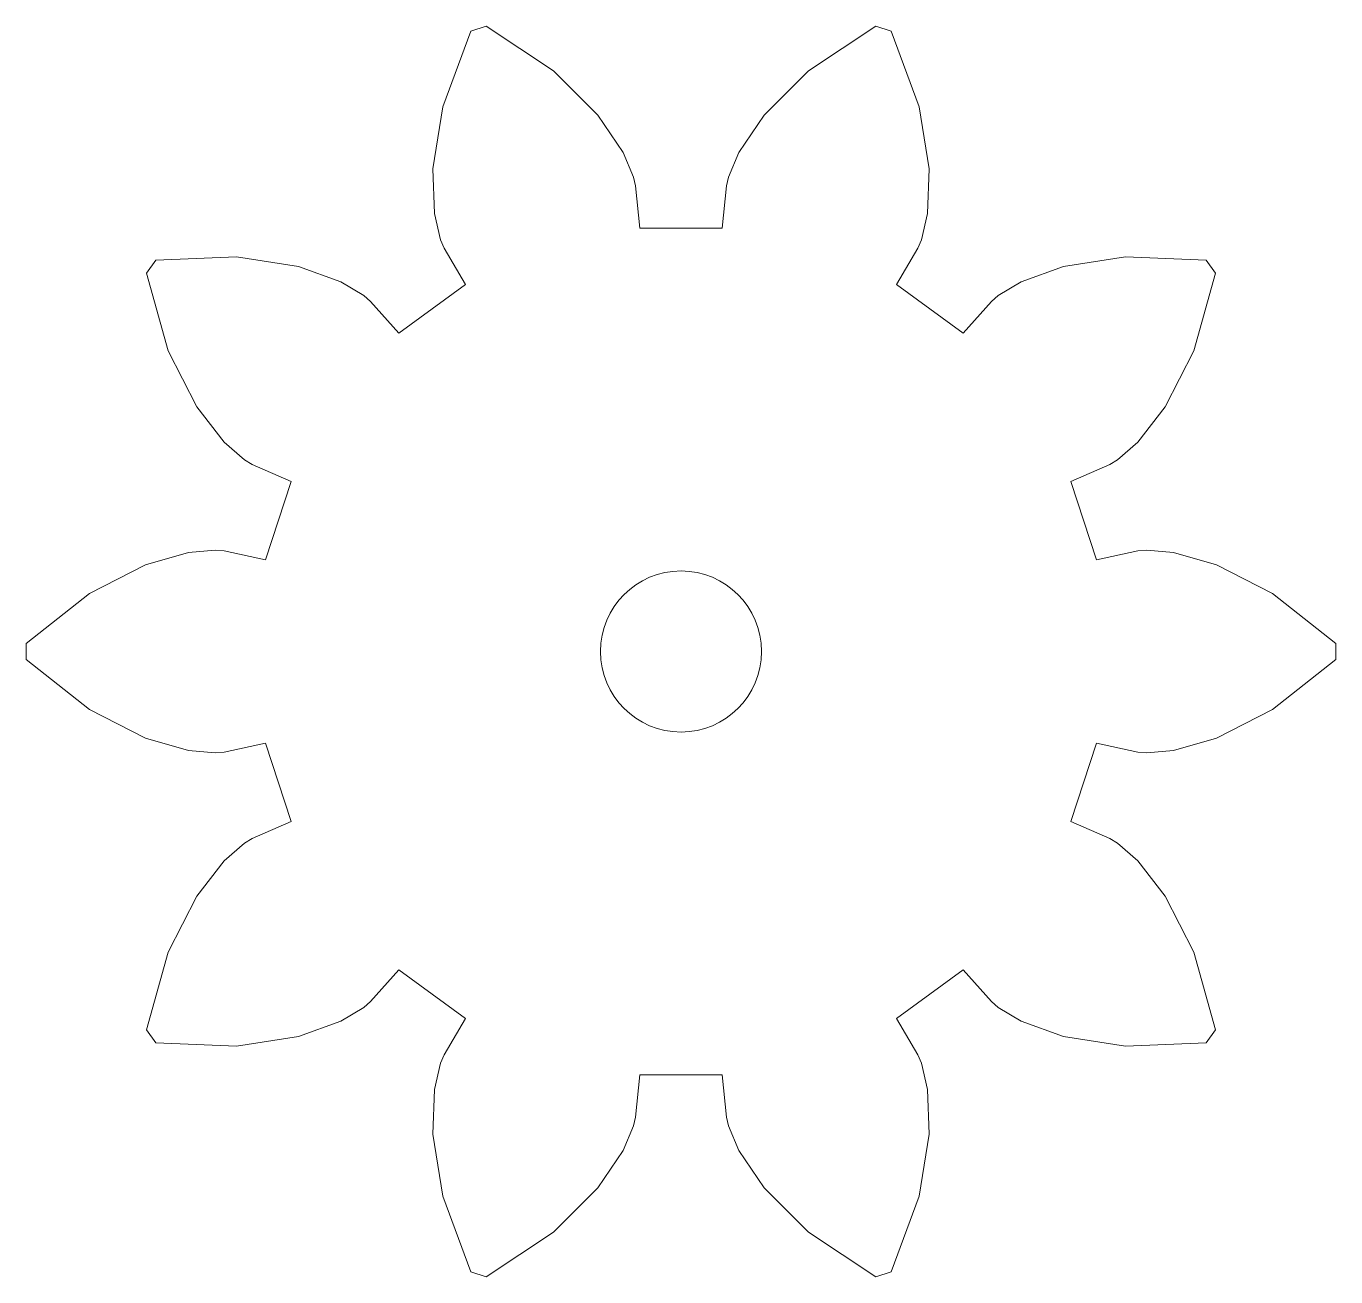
# Model space of a CAD drawing. Extents: x -16.7 to 16.7, y -15.9 to 15.9.
import ezdxf

# ---------------------------------------------------------------- set-up
doc = ezdxf.new("R2010")
doc.units = 0
doc.layers.get('0').update_dxf_attribs({"linetype": 'CONTINUOUS', "lineweight": 25, "true_color": 0xffffff})

# ---------------------------------------------------------------- blocks, each defined once
blk = doc.blocks.new('gear')
at = {"lineweight": 0}
for p, q in [((-6.058, 13.86), (-5.345, 15.786)), ((-5.345, 15.786), (-4.955, 15.913)), ((-4.955, 15.913), (-3.246, 14.774)), ((3.246, 14.774), (4.955, 15.913)), ((4.955, 15.913), (5.345, 15.786)), ((5.345, 15.786), (6.058, 13.86)), ((-3.246, 14.774), (-2.114, 13.647)), ((2.114, 13.647), (3.246, 14.774)), ((-6.312, 12.283), (-6.058, 13.86)), ((6.058, 13.86), (6.312, 12.283)), ((-2.114, 13.647), (-1.476, 12.701)), ((1.476, 12.701), (2.114, 13.647)), ((-1.476, 12.701), (-1.207, 12.072)), ((1.207, 12.072), (1.476, 12.701)), ((-6.271, 11.143), (-6.312, 12.283)), ((-1.207, 12.072), (-1.156, 11.849)), ((1.156, 11.849), (1.207, 12.072)), ((6.312, 12.283), (6.271, 11.143)), ((-1.156, 11.849), (-1.051, 10.777)), ((1.051, 10.777), (1.156, 11.849)), ((-6.119, 10.476), (-6.271, 11.143)), ((6.271, 11.143), (6.119, 10.476)), ((-1.051, 10.777), (1.051, 10.777)), ((-6.029, 10.265), (-6.119, 10.476)), ((6.119, 10.476), (6.029, 10.265)), ((-13.362, 9.961), (-11.31, 10.044)), ((-11.31, 10.044), (-9.731, 9.798)), ((-5.484, 9.337), (-6.029, 10.265)), ((6.029, 10.265), (5.484, 9.336)), ((9.731, 9.798), (11.31, 10.044)), ((11.31, 10.044), (13.362, 9.961)), ((-13.603, 9.63), (-13.362, 9.961)), ((-9.731, 9.798), (-8.66, 9.408)), ((8.66, 9.408), (9.731, 9.798)), ((13.362, 9.961), (13.603, 9.63)), ((-13.048, 7.653), (-13.603, 9.63)), ((-8.66, 9.408), (-8.072, 9.056)), ((-7.185, 8.1), (-5.484, 9.337)), ((5.484, 9.336), (7.185, 8.1)), ((8.072, 9.056), (8.66, 9.408)), ((13.603, 9.63), (13.048, 7.653)), ((-8.072, 9.056), (-7.9, 8.906)), ((7.9, 8.906), (8.072, 9.056)), ((-7.9, 8.906), (-7.185, 8.1)), ((7.185, 8.1), (7.9, 8.906)), ((-12.326, 6.227), (-13.048, 7.653)), ((13.048, 7.653), (12.326, 6.227)), ((-11.624, 5.329), (-12.326, 6.227)), ((12.326, 6.227), (11.624, 5.329)), ((-11.108, 4.879), (-11.624, 5.329)), ((11.624, 5.329), (11.108, 4.879)), ((-10.912, 4.761), (-11.108, 4.879)), ((-9.924, 4.33), (-10.912, 4.761)), ((10.912, 4.761), (9.925, 4.33)), ((11.108, 4.879), (10.912, 4.761)), ((-10.574, 2.33), (-9.924, 4.33)), ((9.925, 4.33), (10.574, 2.33)), ((-13.632, 2.207), (-12.536, 2.521)), ((-12.536, 2.521), (-11.854, 2.582)), ((-11.854, 2.582), (-11.626, 2.562)), ((-11.626, 2.562), (-10.574, 2.33)), ((10.574, 2.33), (11.626, 2.562)), ((11.626, 2.562), (11.854, 2.582)), ((11.854, 2.582), (12.536, 2.521)), ((12.536, 2.521), (13.632, 2.207)), ((-15.054, 1.478), (-13.632, 2.207)), ((13.632, 2.207), (15.054, 1.478)), ((-16.665, 0.205), (-15.054, 1.478)), ((15.054, 1.478), (16.665, 0.205)), ((-16.665, -0.205), (-16.665, 0.205)), ((16.665, 0.205), (16.665, -0.205)), ((-15.054, -1.478), (-16.665, -0.205)), ((16.665, -0.205), (15.054, -1.478)), ((-13.632, -2.207), (-15.054, -1.478)), ((15.054, -1.478), (13.632, -2.207)), ((-12.536, -2.521), (-13.632, -2.207)), ((-10.574, -2.33), (-11.626, -2.562)), ((-9.925, -4.33), (-10.574, -2.33)), ((10.574, -2.33), (9.924, -4.33)), ((11.626, -2.562), (10.574, -2.33)), ((13.632, -2.207), (12.536, -2.521)), ((-11.854, -2.582), (-12.536, -2.521)), ((-11.626, -2.562), (-11.854, -2.582)), ((11.854, -2.582), (11.626, -2.562)), ((12.536, -2.521), (11.854, -2.582)), ((-10.912, -4.761), (-9.925, -4.33)), ((9.924, -4.33), (10.912, -4.761)), ((-11.624, -5.329), (-11.108, -4.879)), ((-11.108, -4.879), (-10.912, -4.761)), ((10.912, -4.761), (11.108, -4.879)), ((11.108, -4.879), (11.624, -5.329)), ((-12.326, -6.227), (-11.624, -5.329)), ((11.624, -5.329), (12.326, -6.227)), ((-13.048, -7.653), (-12.326, -6.227)), ((12.326, -6.227), (13.048, -7.653)), ((-13.603, -9.63), (-13.048, -7.653)), ((13.048, -7.653), (13.603, -9.63)), ((-7.185, -8.1), (-7.9, -8.906)), ((-5.484, -9.336), (-7.185, -8.1)), ((7.185, -8.1), (5.484, -9.337)), ((7.9, -8.906), (7.185, -8.1)), ((-7.9, -8.906), (-8.072, -9.056)), ((8.072, -9.056), (7.9, -8.906)), ((-8.072, -9.056), (-8.66, -9.408)), ((8.66, -9.408), (8.072, -9.056)), ((-13.362, -9.961), (-13.603, -9.63)), ((-8.66, -9.408), (-9.731, -9.798)), ((-6.029, -10.265), (-5.484, -9.336)), ((5.484, -9.337), (6.029, -10.265)), ((9.731, -9.798), (8.66, -9.408)), ((13.603, -9.63), (13.362, -9.961)), ((-11.31, -10.044), (-13.362, -9.961)), ((-9.731, -9.798), (-11.31, -10.044)), ((11.31, -10.044), (9.731, -9.798)), ((13.362, -9.961), (11.31, -10.044)), ((-6.119, -10.476), (-6.029, -10.265)), ((6.029, -10.265), (6.119, -10.476)), ((-6.271, -11.143), (-6.119, -10.476)), ((6.119, -10.476), (6.271, -11.143)), ((-1.051, -10.777), (-1.156, -11.849)), ((1.051, -10.777), (-1.051, -10.777)), ((1.156, -11.849), (1.051, -10.777)), ((-6.312, -12.283), (-6.271, -11.143)), ((6.271, -11.143), (6.312, -12.283)), ((-1.156, -11.849), (-1.207, -12.072)), ((1.207, -12.072), (1.156, -11.849)), ((-6.058, -13.86), (-6.312, -12.283)), ((-1.207, -12.072), (-1.476, -12.701)), ((1.476, -12.701), (1.207, -12.072)), ((6.312, -12.283), (6.058, -13.86)), ((-1.476, -12.701), (-2.114, -13.647)), ((2.114, -13.647), (1.476, -12.701)), ((-2.114, -13.647), (-3.246, -14.774)), ((3.246, -14.774), (2.114, -13.647)), ((-5.345, -15.786), (-6.058, -13.86)), ((6.058, -13.86), (5.345, -15.786)), ((-3.246, -14.774), (-4.955, -15.913)), ((4.955, -15.913), (3.246, -14.774)), ((-4.955, -15.913), (-5.345, -15.786)), ((5.345, -15.786), (4.955, -15.913))]:
    blk.add_line(p, q, dxfattribs=at)
blk.add_circle((0, 0), 2.05, dxfattribs=at)

msp = doc.modelspace()

# ---------------------------------------------------------------- block references
msp.add_blockref('gear', (0, 0))

doc.saveas('drawing.dxf')
